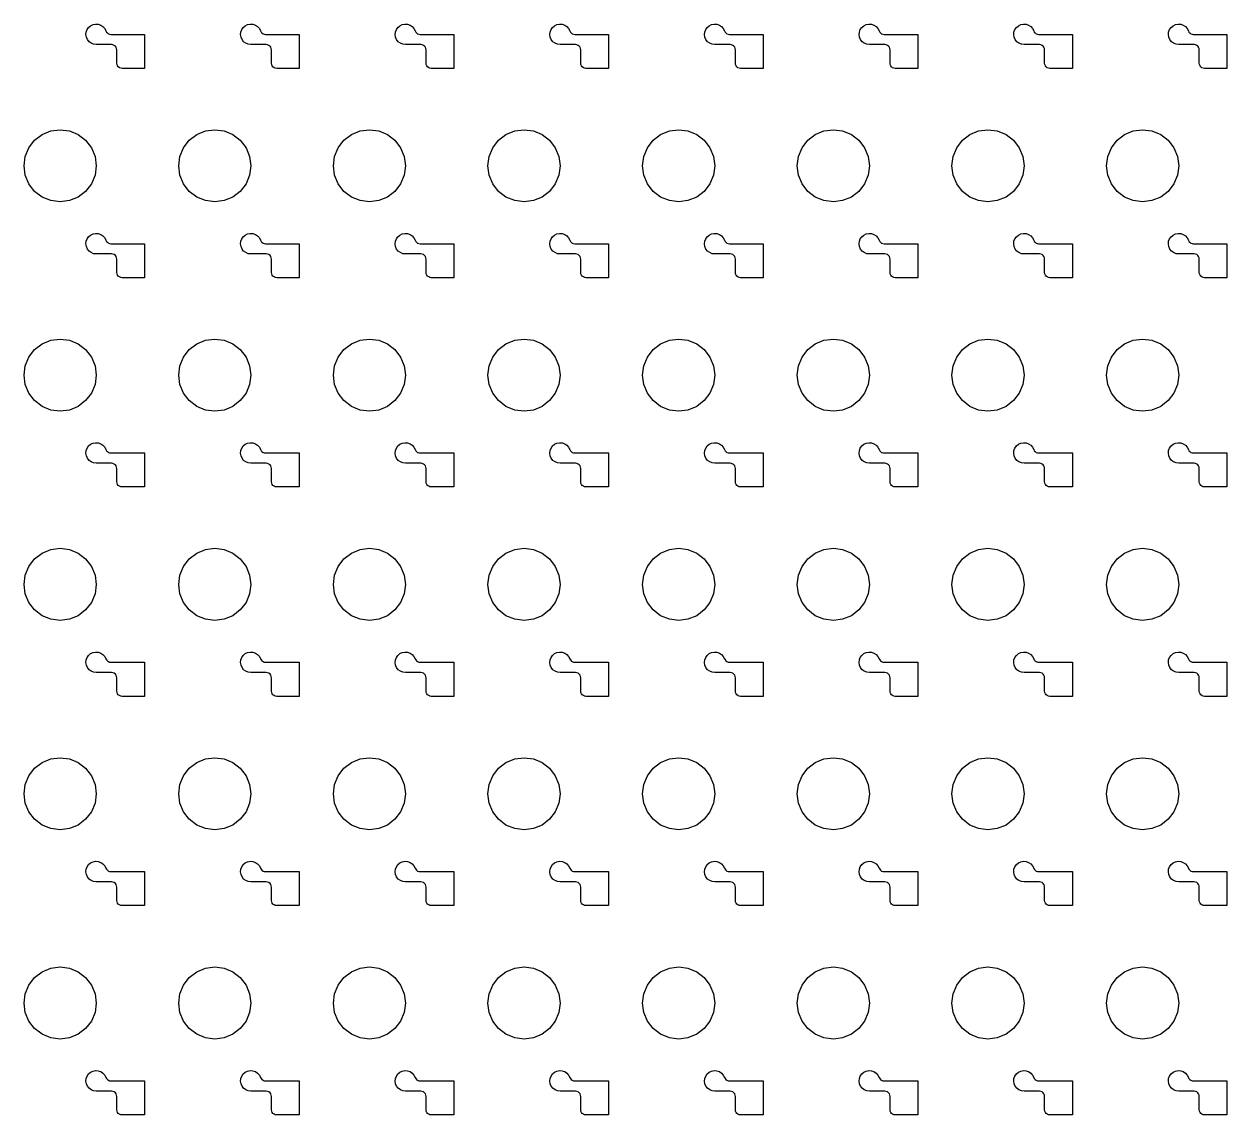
# Model space of a CAD drawing. Extents: x 11 to 212, y 11 to 212.
# Drawn here: x 65.79 to 79.52, y 61.2 to 73.65 of the extents above; entities that cross this region are included whole.
import ezdxf

# ---------------------------------------------------------------- set-up
doc = ezdxf.new("R2010")
doc.units = 0
doc.layers.add('C3', color=7, linetype='continuous')

msp = doc.modelspace()

# ---------------------------------------------------------------- linework, layer by layer
at = {"layer": 'C3'}
for points in [[(66.906, 73.141), (66.891, 73.143), (66.876, 73.149), (66.864, 73.158), (66.855, 73.171), (66.849, 73.185), (66.847, 73.2), (66.847, 73.353), (66.845, 73.368), (66.839, 73.382), (66.83, 73.395), (66.818, 73.404), (66.803, 73.41), (66.788, 73.412), (66.612, 73.412), (66.582, 73.416), (66.554, 73.427), (66.53, 73.445), (66.511, 73.469), (66.499, 73.496), (66.494, 73.526), (66.497, 73.556), (66.508, 73.584), (66.525, 73.609), (66.548, 73.628), (66.576, 73.641), (66.605, 73.647), (66.635, 73.645), (66.664, 73.635), (66.689, 73.618), (66.709, 73.596), (66.723, 73.569), (66.729, 73.556), (66.739, 73.545), (66.75, 73.536), (66.764, 73.531), (66.778, 73.529), (67.162, 73.529), (67.162, 73.141)], [(68.671, 73.141), (68.655, 73.143), (68.641, 73.149), (68.629, 73.158), (68.62, 73.171), (68.614, 73.185), (68.612, 73.2), (68.612, 73.353), (68.61, 73.368), (68.604, 73.382), (68.595, 73.395), (68.582, 73.404), (68.568, 73.41), (68.553, 73.412), (68.376, 73.412), (68.347, 73.416), (68.319, 73.427), (68.294, 73.445), (68.276, 73.469), (68.264, 73.496), (68.259, 73.526), (68.262, 73.556), (68.272, 73.584), (68.29, 73.609), (68.313, 73.628), (68.34, 73.641), (68.37, 73.647), (68.4, 73.645), (68.429, 73.635), (68.454, 73.618), (68.474, 73.596), (68.487, 73.569), (68.494, 73.556), (68.503, 73.545), (68.515, 73.536), (68.529, 73.531), (68.543, 73.529), (68.927, 73.529), (68.927, 73.141)], [(70.435, 73.141), (70.42, 73.143), (70.406, 73.149), (70.394, 73.158), (70.384, 73.171), (70.378, 73.185), (70.376, 73.2), (70.376, 73.353), (70.374, 73.368), (70.369, 73.382), (70.359, 73.395), (70.347, 73.404), (70.333, 73.41), (70.318, 73.412), (70.141, 73.412), (70.111, 73.416), (70.083, 73.427), (70.059, 73.445), (70.04, 73.469), (70.028, 73.496), (70.024, 73.526), (70.027, 73.556), (70.037, 73.584), (70.055, 73.609), (70.078, 73.628), (70.105, 73.641), (70.135, 73.647), (70.165, 73.645), (70.193, 73.635), (70.218, 73.618), (70.238, 73.596), (70.252, 73.569), (70.259, 73.556), (70.268, 73.545), (70.28, 73.536), (70.293, 73.531), (70.308, 73.529), (70.692, 73.529), (70.692, 73.141)], [(72.2, 73.141), (72.185, 73.143), (72.171, 73.149), (72.158, 73.158), (72.149, 73.171), (72.143, 73.185), (72.141, 73.2), (72.141, 73.353), (72.139, 73.368), (72.133, 73.382), (72.124, 73.395), (72.112, 73.404), (72.098, 73.41), (72.082, 73.412), (71.906, 73.412), (71.876, 73.416), (71.848, 73.427), (71.824, 73.445), (71.805, 73.469), (71.793, 73.496), (71.788, 73.526), (71.791, 73.556), (71.802, 73.584), (71.819, 73.609), (71.842, 73.628), (71.87, 73.641), (71.899, 73.647), (71.93, 73.645), (71.958, 73.635), (71.983, 73.618), (72.003, 73.596), (72.017, 73.569), (72.023, 73.556), (72.033, 73.545), (72.044, 73.536), (72.058, 73.531), (72.072, 73.529), (72.456, 73.529), (72.456, 73.141)], [(73.965, 73.141), (73.949, 73.143), (73.935, 73.149), (73.923, 73.158), (73.914, 73.171), (73.908, 73.185), (73.906, 73.2), (73.906, 73.353), (73.904, 73.368), (73.898, 73.382), (73.889, 73.395), (73.876, 73.404), (73.862, 73.41), (73.847, 73.412), (73.671, 73.412), (73.641, 73.416), (73.613, 73.427), (73.589, 73.445), (73.57, 73.469), (73.558, 73.496), (73.553, 73.526), (73.556, 73.556), (73.567, 73.584), (73.584, 73.609), (73.607, 73.628), (73.634, 73.641), (73.664, 73.647), (73.694, 73.645), (73.723, 73.635), (73.748, 73.618), (73.768, 73.596), (73.782, 73.569), (73.788, 73.556), (73.797, 73.545), (73.809, 73.536), (73.823, 73.531), (73.837, 73.529), (74.221, 73.529), (74.221, 73.141)], [(75.729, 73.141), (75.714, 73.143), (75.7, 73.149), (75.688, 73.158), (75.678, 73.171), (75.673, 73.185), (75.671, 73.2), (75.671, 73.353), (75.669, 73.368), (75.663, 73.382), (75.653, 73.395), (75.641, 73.404), (75.627, 73.41), (75.612, 73.412), (75.435, 73.412), (75.405, 73.416), (75.377, 73.427), (75.353, 73.445), (75.335, 73.469), (75.322, 73.496), (75.318, 73.526), (75.321, 73.556), (75.331, 73.584), (75.349, 73.609), (75.372, 73.628), (75.399, 73.641), (75.429, 73.647), (75.459, 73.645), (75.487, 73.635), (75.513, 73.618), (75.533, 73.596), (75.546, 73.569), (75.553, 73.556), (75.562, 73.545), (75.574, 73.536), (75.587, 73.531), (75.602, 73.529), (75.986, 73.529), (75.986, 73.141)], [(77.494, 73.141), (77.479, 73.143), (77.465, 73.149), (77.453, 73.158), (77.443, 73.171), (77.437, 73.185), (77.435, 73.2), (77.435, 73.353), (77.433, 73.368), (77.427, 73.382), (77.418, 73.395), (77.406, 73.404), (77.392, 73.41), (77.376, 73.412), (77.2, 73.412), (77.17, 73.416), (77.142, 73.427), (77.118, 73.445), (77.099, 73.469), (77.087, 73.496), (77.082, 73.526), (77.085, 73.556), (77.096, 73.584), (77.113, 73.609), (77.137, 73.628), (77.164, 73.641), (77.194, 73.647), (77.224, 73.645), (77.252, 73.635), (77.277, 73.618), (77.297, 73.596), (77.311, 73.569), (77.317, 73.556), (77.327, 73.545), (77.339, 73.536), (77.352, 73.531), (77.366, 73.529), (77.751, 73.529), (77.751, 73.141)], [(79.259, 73.141), (79.244, 73.143), (79.229, 73.149), (79.217, 73.158), (79.208, 73.171), (79.202, 73.185), (79.2, 73.2), (79.2, 73.353), (79.198, 73.368), (79.192, 73.382), (79.183, 73.395), (79.171, 73.404), (79.156, 73.41), (79.141, 73.412), (78.965, 73.412), (78.935, 73.416), (78.907, 73.427), (78.883, 73.445), (78.864, 73.469), (78.852, 73.496), (78.847, 73.526), (78.85, 73.556), (78.861, 73.584), (78.878, 73.609), (78.901, 73.628), (78.929, 73.641), (78.958, 73.647), (78.988, 73.645), (79.017, 73.635), (79.042, 73.618), (79.062, 73.596), (79.076, 73.569), (79.082, 73.556), (79.091, 73.545), (79.103, 73.536), (79.117, 73.531), (79.131, 73.529), (79.515, 73.529), (79.515, 73.141)], [(66.612, 72.029), (66.598, 71.923), (66.557, 71.824), (66.491, 71.738), (66.406, 71.673), (66.307, 71.632), (66.2, 71.618), (66.093, 71.632), (65.994, 71.673), (65.909, 71.738), (65.843, 71.824), (65.802, 71.923), (65.788, 72.029), (65.802, 72.136), (65.843, 72.235), (65.909, 72.321), (65.994, 72.386), (66.093, 72.427), (66.2, 72.441), (66.307, 72.427), (66.406, 72.386), (66.491, 72.321), (66.557, 72.235), (66.598, 72.136)], [(68.376, 72.029), (68.362, 71.923), (68.321, 71.824), (68.256, 71.738), (68.171, 71.673), (68.071, 71.632), (67.965, 71.618), (67.858, 71.632), (67.759, 71.673), (67.674, 71.738), (67.608, 71.824), (67.567, 71.923), (67.553, 72.029), (67.567, 72.136), (67.608, 72.235), (67.674, 72.321), (67.759, 72.386), (67.858, 72.427), (67.965, 72.441), (68.071, 72.427), (68.171, 72.386), (68.256, 72.321), (68.321, 72.235), (68.362, 72.136)], [(70.141, 72.029), (70.127, 71.923), (70.086, 71.824), (70.021, 71.738), (69.935, 71.673), (69.836, 71.632), (69.729, 71.618), (69.623, 71.632), (69.524, 71.673), (69.438, 71.738), (69.373, 71.824), (69.332, 71.923), (69.318, 72.029), (69.332, 72.136), (69.373, 72.235), (69.438, 72.321), (69.524, 72.386), (69.623, 72.427), (69.729, 72.441), (69.836, 72.427), (69.935, 72.386), (70.021, 72.321), (70.086, 72.235), (70.127, 72.136)], [(71.906, 72.029), (71.892, 71.923), (71.851, 71.824), (71.785, 71.738), (71.7, 71.673), (71.601, 71.632), (71.494, 71.618), (71.388, 71.632), (71.288, 71.673), (71.203, 71.738), (71.138, 71.824), (71.096, 71.923), (71.082, 72.029), (71.096, 72.136), (71.138, 72.235), (71.203, 72.321), (71.288, 72.386), (71.388, 72.427), (71.494, 72.441), (71.601, 72.427), (71.7, 72.386), (71.785, 72.321), (71.851, 72.235), (71.892, 72.136)], [(73.671, 72.029), (73.657, 71.923), (73.615, 71.824), (73.55, 71.738), (73.465, 71.673), (73.365, 71.632), (73.259, 71.618), (73.152, 71.632), (73.053, 71.673), (72.968, 71.738), (72.902, 71.824), (72.861, 71.923), (72.847, 72.029), (72.861, 72.136), (72.902, 72.235), (72.968, 72.321), (73.053, 72.386), (73.152, 72.427), (73.259, 72.441), (73.365, 72.427), (73.465, 72.386), (73.55, 72.321), (73.615, 72.235), (73.657, 72.136)], [(75.435, 72.029), (75.421, 71.923), (75.38, 71.824), (75.315, 71.738), (75.229, 71.673), (75.13, 71.632), (75.024, 71.618), (74.917, 71.632), (74.818, 71.673), (74.732, 71.738), (74.667, 71.824), (74.626, 71.923), (74.612, 72.029), (74.626, 72.136), (74.667, 72.235), (74.732, 72.321), (74.818, 72.386), (74.917, 72.427), (75.024, 72.441), (75.13, 72.427), (75.229, 72.386), (75.315, 72.321), (75.38, 72.235), (75.421, 72.136)], [(77.2, 72.029), (77.186, 71.923), (77.145, 71.824), (77.079, 71.738), (76.994, 71.673), (76.895, 71.632), (76.788, 71.618), (76.682, 71.632), (76.582, 71.673), (76.497, 71.738), (76.432, 71.824), (76.391, 71.923), (76.376, 72.029), (76.391, 72.136), (76.432, 72.235), (76.497, 72.321), (76.582, 72.386), (76.682, 72.427), (76.788, 72.441), (76.895, 72.427), (76.994, 72.386), (77.079, 72.321), (77.145, 72.235), (77.186, 72.136)], [(78.965, 72.029), (78.951, 71.923), (78.91, 71.824), (78.844, 71.738), (78.759, 71.673), (78.66, 71.632), (78.553, 71.618), (78.446, 71.632), (78.347, 71.673), (78.262, 71.738), (78.196, 71.824), (78.155, 71.923), (78.141, 72.029), (78.155, 72.136), (78.196, 72.235), (78.262, 72.321), (78.347, 72.386), (78.446, 72.427), (78.553, 72.441), (78.66, 72.427), (78.759, 72.386), (78.844, 72.321), (78.91, 72.235), (78.951, 72.136)], [(66.906, 70.753), (66.891, 70.755), (66.876, 70.761), (66.864, 70.77), (66.855, 70.782), (66.849, 70.797), (66.847, 70.812), (66.847, 70.965), (66.845, 70.98), (66.839, 70.994), (66.83, 71.006), (66.818, 71.016), (66.803, 71.022), (66.788, 71.024), (66.612, 71.024), (66.582, 71.027), (66.554, 71.039), (66.53, 71.057), (66.511, 71.08), (66.499, 71.108), (66.494, 71.138), (66.497, 71.168), (66.508, 71.196), (66.525, 71.221), (66.548, 71.24), (66.576, 71.253), (66.605, 71.259), (66.635, 71.256), (66.664, 71.247), (66.689, 71.23), (66.709, 71.207), (66.723, 71.18), (66.729, 71.167), (66.739, 71.157), (66.75, 71.148), (66.764, 71.143), (66.778, 71.141), (67.162, 71.141), (67.162, 70.753)], [(68.671, 70.753), (68.655, 70.755), (68.641, 70.761), (68.629, 70.77), (68.62, 70.782), (68.614, 70.797), (68.612, 70.812), (68.612, 70.965), (68.61, 70.98), (68.604, 70.994), (68.595, 71.006), (68.582, 71.016), (68.568, 71.022), (68.553, 71.024), (68.376, 71.024), (68.347, 71.027), (68.319, 71.039), (68.294, 71.057), (68.276, 71.08), (68.264, 71.108), (68.259, 71.138), (68.262, 71.168), (68.272, 71.196), (68.29, 71.221), (68.313, 71.24), (68.34, 71.253), (68.37, 71.259), (68.4, 71.256), (68.429, 71.247), (68.454, 71.23), (68.474, 71.207), (68.487, 71.18), (68.494, 71.167), (68.503, 71.157), (68.515, 71.148), (68.529, 71.143), (68.543, 71.141), (68.927, 71.141), (68.927, 70.753)], [(70.435, 70.753), (70.42, 70.755), (70.406, 70.761), (70.394, 70.77), (70.384, 70.782), (70.378, 70.797), (70.376, 70.812), (70.376, 70.965), (70.374, 70.98), (70.369, 70.994), (70.359, 71.006), (70.347, 71.016), (70.333, 71.022), (70.318, 71.024), (70.141, 71.024), (70.111, 71.027), (70.083, 71.039), (70.059, 71.057), (70.04, 71.08), (70.028, 71.108), (70.024, 71.138), (70.027, 71.168), (70.037, 71.196), (70.055, 71.221), (70.078, 71.24), (70.105, 71.253), (70.135, 71.259), (70.165, 71.256), (70.193, 71.247), (70.218, 71.23), (70.238, 71.207), (70.252, 71.18), (70.259, 71.167), (70.268, 71.157), (70.28, 71.148), (70.293, 71.143), (70.308, 71.141), (70.692, 71.141), (70.692, 70.753)], [(72.2, 70.753), (72.185, 70.755), (72.171, 70.761), (72.158, 70.77), (72.149, 70.782), (72.143, 70.797), (72.141, 70.812), (72.141, 70.965), (72.139, 70.98), (72.133, 70.994), (72.124, 71.006), (72.112, 71.016), (72.098, 71.022), (72.082, 71.024), (71.906, 71.024), (71.876, 71.027), (71.848, 71.039), (71.824, 71.057), (71.805, 71.08), (71.793, 71.108), (71.788, 71.138), (71.791, 71.168), (71.802, 71.196), (71.819, 71.221), (71.842, 71.24), (71.87, 71.253), (71.899, 71.259), (71.93, 71.256), (71.958, 71.247), (71.983, 71.23), (72.003, 71.207), (72.017, 71.18), (72.023, 71.167), (72.033, 71.157), (72.044, 71.148), (72.058, 71.143), (72.072, 71.141), (72.456, 71.141), (72.456, 70.753)], [(73.965, 70.753), (73.949, 70.755), (73.935, 70.761), (73.923, 70.77), (73.914, 70.782), (73.908, 70.797), (73.906, 70.812), (73.906, 70.965), (73.904, 70.98), (73.898, 70.994), (73.889, 71.006), (73.876, 71.016), (73.862, 71.022), (73.847, 71.024), (73.671, 71.024), (73.641, 71.027), (73.613, 71.039), (73.589, 71.057), (73.57, 71.08), (73.558, 71.108), (73.553, 71.138), (73.556, 71.168), (73.567, 71.196), (73.584, 71.221), (73.607, 71.24), (73.634, 71.253), (73.664, 71.259), (73.694, 71.256), (73.723, 71.247), (73.748, 71.23), (73.768, 71.207), (73.782, 71.18), (73.788, 71.167), (73.797, 71.157), (73.809, 71.148), (73.823, 71.143), (73.837, 71.141), (74.221, 71.141), (74.221, 70.753)], [(75.729, 70.753), (75.714, 70.755), (75.7, 70.761), (75.688, 70.77), (75.678, 70.782), (75.673, 70.797), (75.671, 70.812), (75.671, 70.965), (75.669, 70.98), (75.663, 70.994), (75.653, 71.006), (75.641, 71.016), (75.627, 71.022), (75.612, 71.024), (75.435, 71.024), (75.405, 71.027), (75.377, 71.039), (75.353, 71.057), (75.335, 71.08), (75.322, 71.108), (75.318, 71.138), (75.321, 71.168), (75.331, 71.196), (75.349, 71.221), (75.372, 71.24), (75.399, 71.253), (75.429, 71.259), (75.459, 71.256), (75.487, 71.247), (75.513, 71.23), (75.533, 71.207), (75.546, 71.18), (75.553, 71.167), (75.562, 71.157), (75.574, 71.148), (75.587, 71.143), (75.602, 71.141), (75.986, 71.141), (75.986, 70.753)], [(77.494, 70.753), (77.479, 70.755), (77.465, 70.761), (77.453, 70.77), (77.443, 70.782), (77.437, 70.797), (77.435, 70.812), (77.435, 70.965), (77.433, 70.98), (77.427, 70.994), (77.418, 71.006), (77.406, 71.016), (77.392, 71.022), (77.376, 71.024), (77.2, 71.024), (77.17, 71.027), (77.142, 71.039), (77.118, 71.057), (77.099, 71.08), (77.087, 71.108), (77.082, 71.138), (77.085, 71.168), (77.096, 71.196), (77.113, 71.221), (77.137, 71.24), (77.164, 71.253), (77.194, 71.259), (77.224, 71.256), (77.252, 71.247), (77.277, 71.23), (77.297, 71.207), (77.311, 71.18), (77.317, 71.167), (77.327, 71.157), (77.339, 71.148), (77.352, 71.143), (77.366, 71.141), (77.751, 71.141), (77.751, 70.753)], [(79.259, 70.753), (79.244, 70.755), (79.229, 70.761), (79.217, 70.77), (79.208, 70.782), (79.202, 70.797), (79.2, 70.812), (79.2, 70.965), (79.198, 70.98), (79.192, 70.994), (79.183, 71.006), (79.171, 71.016), (79.156, 71.022), (79.141, 71.024), (78.965, 71.024), (78.935, 71.027), (78.907, 71.039), (78.883, 71.057), (78.864, 71.08), (78.852, 71.108), (78.847, 71.138), (78.85, 71.168), (78.861, 71.196), (78.878, 71.221), (78.901, 71.24), (78.929, 71.253), (78.958, 71.259), (78.988, 71.256), (79.017, 71.247), (79.042, 71.23), (79.062, 71.207), (79.076, 71.18), (79.082, 71.167), (79.091, 71.157), (79.103, 71.148), (79.117, 71.143), (79.131, 71.141), (79.515, 71.141), (79.515, 70.753)], [(66.612, 69.641), (66.598, 69.535), (66.557, 69.435), (66.491, 69.35), (66.406, 69.285), (66.307, 69.243), (66.2, 69.229), (66.093, 69.243), (65.994, 69.285), (65.909, 69.35), (65.843, 69.435), (65.802, 69.535), (65.788, 69.641), (65.802, 69.748), (65.843, 69.847), (65.909, 69.932), (65.994, 69.998), (66.093, 70.039), (66.2, 70.053), (66.307, 70.039), (66.406, 69.998), (66.491, 69.932), (66.557, 69.847), (66.598, 69.748)], [(68.376, 69.641), (68.362, 69.535), (68.321, 69.435), (68.256, 69.35), (68.171, 69.285), (68.071, 69.243), (67.965, 69.229), (67.858, 69.243), (67.759, 69.285), (67.674, 69.35), (67.608, 69.435), (67.567, 69.535), (67.553, 69.641), (67.567, 69.748), (67.608, 69.847), (67.674, 69.932), (67.759, 69.998), (67.858, 70.039), (67.965, 70.053), (68.071, 70.039), (68.171, 69.998), (68.256, 69.932), (68.321, 69.847), (68.362, 69.748)], [(70.141, 69.641), (70.127, 69.535), (70.086, 69.435), (70.021, 69.35), (69.935, 69.285), (69.836, 69.243), (69.729, 69.229), (69.623, 69.243), (69.524, 69.285), (69.438, 69.35), (69.373, 69.435), (69.332, 69.535), (69.318, 69.641), (69.332, 69.748), (69.373, 69.847), (69.438, 69.932), (69.524, 69.998), (69.623, 70.039), (69.729, 70.053), (69.836, 70.039), (69.935, 69.998), (70.021, 69.932), (70.086, 69.847), (70.127, 69.748)], [(71.906, 69.641), (71.892, 69.535), (71.851, 69.435), (71.785, 69.35), (71.7, 69.285), (71.601, 69.243), (71.494, 69.229), (71.388, 69.243), (71.288, 69.285), (71.203, 69.35), (71.138, 69.435), (71.096, 69.535), (71.082, 69.641), (71.096, 69.748), (71.138, 69.847), (71.203, 69.932), (71.288, 69.998), (71.388, 70.039), (71.494, 70.053), (71.601, 70.039), (71.7, 69.998), (71.785, 69.932), (71.851, 69.847), (71.892, 69.748)], [(73.671, 69.641), (73.657, 69.535), (73.615, 69.435), (73.55, 69.35), (73.465, 69.285), (73.365, 69.243), (73.259, 69.229), (73.152, 69.243), (73.053, 69.285), (72.968, 69.35), (72.902, 69.435), (72.861, 69.535), (72.847, 69.641), (72.861, 69.748), (72.902, 69.847), (72.968, 69.932), (73.053, 69.998), (73.152, 70.039), (73.259, 70.053), (73.365, 70.039), (73.465, 69.998), (73.55, 69.932), (73.615, 69.847), (73.657, 69.748)], [(75.435, 69.641), (75.421, 69.535), (75.38, 69.435), (75.315, 69.35), (75.229, 69.285), (75.13, 69.243), (75.024, 69.229), (74.917, 69.243), (74.818, 69.285), (74.732, 69.35), (74.667, 69.435), (74.626, 69.535), (74.612, 69.641), (74.626, 69.748), (74.667, 69.847), (74.732, 69.932), (74.818, 69.998), (74.917, 70.039), (75.024, 70.053), (75.13, 70.039), (75.229, 69.998), (75.315, 69.932), (75.38, 69.847), (75.421, 69.748)], [(77.2, 69.641), (77.186, 69.535), (77.145, 69.435), (77.079, 69.35), (76.994, 69.285), (76.895, 69.243), (76.788, 69.229), (76.682, 69.243), (76.582, 69.285), (76.497, 69.35), (76.432, 69.435), (76.391, 69.535), (76.376, 69.641), (76.391, 69.748), (76.432, 69.847), (76.497, 69.932), (76.582, 69.998), (76.682, 70.039), (76.788, 70.053), (76.895, 70.039), (76.994, 69.998), (77.079, 69.932), (77.145, 69.847), (77.186, 69.748)], [(78.965, 69.641), (78.951, 69.535), (78.91, 69.435), (78.844, 69.35), (78.759, 69.285), (78.66, 69.243), (78.553, 69.229), (78.446, 69.243), (78.347, 69.285), (78.262, 69.35), (78.196, 69.435), (78.155, 69.535), (78.141, 69.641), (78.155, 69.748), (78.196, 69.847), (78.262, 69.932), (78.347, 69.998), (78.446, 70.039), (78.553, 70.053), (78.66, 70.039), (78.759, 69.998), (78.844, 69.932), (78.91, 69.847), (78.951, 69.748)], [(66.906, 68.365), (66.891, 68.367), (66.876, 68.373), (66.864, 68.382), (66.855, 68.394), (66.849, 68.408), (66.847, 68.424), (66.847, 68.576), (66.845, 68.592), (66.839, 68.606), (66.83, 68.618), (66.818, 68.627), (66.803, 68.633), (66.788, 68.635), (66.612, 68.635), (66.582, 68.639), (66.554, 68.651), (66.53, 68.669), (66.511, 68.692), (66.499, 68.72), (66.494, 68.75), (66.497, 68.78), (66.508, 68.808), (66.525, 68.833), (66.548, 68.852), (66.576, 68.865), (66.605, 68.87), (66.635, 68.868), (66.664, 68.858), (66.689, 68.842), (66.709, 68.819), (66.723, 68.792), (66.729, 68.779), (66.739, 68.768), (66.75, 68.76), (66.764, 68.755), (66.778, 68.753), (67.162, 68.753), (67.162, 68.365)], [(68.671, 68.365), (68.655, 68.367), (68.641, 68.373), (68.629, 68.382), (68.62, 68.394), (68.614, 68.408), (68.612, 68.424), (68.612, 68.576), (68.61, 68.592), (68.604, 68.606), (68.595, 68.618), (68.582, 68.627), (68.568, 68.633), (68.553, 68.635), (68.376, 68.635), (68.347, 68.639), (68.319, 68.651), (68.294, 68.669), (68.276, 68.692), (68.264, 68.72), (68.259, 68.75), (68.262, 68.78), (68.272, 68.808), (68.29, 68.833), (68.313, 68.852), (68.34, 68.865), (68.37, 68.87), (68.4, 68.868), (68.429, 68.858), (68.454, 68.842), (68.474, 68.819), (68.487, 68.792), (68.494, 68.779), (68.503, 68.768), (68.515, 68.76), (68.529, 68.755), (68.543, 68.753), (68.927, 68.753), (68.927, 68.365)], [(70.435, 68.365), (70.42, 68.367), (70.406, 68.373), (70.394, 68.382), (70.384, 68.394), (70.378, 68.408), (70.376, 68.424), (70.376, 68.576), (70.374, 68.592), (70.369, 68.606), (70.359, 68.618), (70.347, 68.627), (70.333, 68.633), (70.318, 68.635), (70.141, 68.635), (70.111, 68.639), (70.083, 68.651), (70.059, 68.669), (70.04, 68.692), (70.028, 68.72), (70.024, 68.75), (70.027, 68.78), (70.037, 68.808), (70.055, 68.833), (70.078, 68.852), (70.105, 68.865), (70.135, 68.87), (70.165, 68.868), (70.193, 68.858), (70.218, 68.842), (70.238, 68.819), (70.252, 68.792), (70.259, 68.779), (70.268, 68.768), (70.28, 68.76), (70.293, 68.755), (70.308, 68.753), (70.692, 68.753), (70.692, 68.365)], [(72.2, 68.365), (72.185, 68.367), (72.171, 68.373), (72.158, 68.382), (72.149, 68.394), (72.143, 68.408), (72.141, 68.424), (72.141, 68.576), (72.139, 68.592), (72.133, 68.606), (72.124, 68.618), (72.112, 68.627), (72.098, 68.633), (72.082, 68.635), (71.906, 68.635), (71.876, 68.639), (71.848, 68.651), (71.824, 68.669), (71.805, 68.692), (71.793, 68.72), (71.788, 68.75), (71.791, 68.78), (71.802, 68.808), (71.819, 68.833), (71.842, 68.852), (71.87, 68.865), (71.899, 68.87), (71.93, 68.868), (71.958, 68.858), (71.983, 68.842), (72.003, 68.819), (72.017, 68.792), (72.023, 68.779), (72.033, 68.768), (72.044, 68.76), (72.058, 68.755), (72.072, 68.753), (72.456, 68.753), (72.456, 68.365)], [(73.965, 68.365), (73.949, 68.367), (73.935, 68.373), (73.923, 68.382), (73.914, 68.394), (73.908, 68.408), (73.906, 68.424), (73.906, 68.576), (73.904, 68.592), (73.898, 68.606), (73.889, 68.618), (73.876, 68.627), (73.862, 68.633), (73.847, 68.635), (73.671, 68.635), (73.641, 68.639), (73.613, 68.651), (73.589, 68.669), (73.57, 68.692), (73.558, 68.72), (73.553, 68.75), (73.556, 68.78), (73.567, 68.808), (73.584, 68.833), (73.607, 68.852), (73.634, 68.865), (73.664, 68.87), (73.694, 68.868), (73.723, 68.858), (73.748, 68.842), (73.768, 68.819), (73.782, 68.792), (73.788, 68.779), (73.797, 68.768), (73.809, 68.76), (73.823, 68.755), (73.837, 68.753), (74.221, 68.753), (74.221, 68.365)], [(75.729, 68.365), (75.714, 68.367), (75.7, 68.373), (75.688, 68.382), (75.678, 68.394), (75.673, 68.408), (75.671, 68.424), (75.671, 68.576), (75.669, 68.592), (75.663, 68.606), (75.653, 68.618), (75.641, 68.627), (75.627, 68.633), (75.612, 68.635), (75.435, 68.635), (75.405, 68.639), (75.377, 68.651), (75.353, 68.669), (75.335, 68.692), (75.322, 68.72), (75.318, 68.75), (75.321, 68.78), (75.331, 68.808), (75.349, 68.833), (75.372, 68.852), (75.399, 68.865), (75.429, 68.87), (75.459, 68.868), (75.487, 68.858), (75.513, 68.842), (75.533, 68.819), (75.546, 68.792), (75.553, 68.779), (75.562, 68.768), (75.574, 68.76), (75.587, 68.755), (75.602, 68.753), (75.986, 68.753), (75.986, 68.365)], [(77.494, 68.365), (77.479, 68.367), (77.465, 68.373), (77.453, 68.382), (77.443, 68.394), (77.437, 68.408), (77.435, 68.424), (77.435, 68.576), (77.433, 68.592), (77.427, 68.606), (77.418, 68.618), (77.406, 68.627), (77.392, 68.633), (77.376, 68.635), (77.2, 68.635), (77.17, 68.639), (77.142, 68.651), (77.118, 68.669), (77.099, 68.692), (77.087, 68.72), (77.082, 68.75), (77.085, 68.78), (77.096, 68.808), (77.113, 68.833), (77.137, 68.852), (77.164, 68.865), (77.194, 68.87), (77.224, 68.868), (77.252, 68.858), (77.277, 68.842), (77.297, 68.819), (77.311, 68.792), (77.317, 68.779), (77.327, 68.768), (77.339, 68.76), (77.352, 68.755), (77.366, 68.753), (77.751, 68.753), (77.751, 68.365)], [(79.259, 68.365), (79.244, 68.367), (79.229, 68.373), (79.217, 68.382), (79.208, 68.394), (79.202, 68.408), (79.2, 68.424), (79.2, 68.576), (79.198, 68.592), (79.192, 68.606), (79.183, 68.618), (79.171, 68.627), (79.156, 68.633), (79.141, 68.635), (78.965, 68.635), (78.935, 68.639), (78.907, 68.651), (78.883, 68.669), (78.864, 68.692), (78.852, 68.72), (78.847, 68.75), (78.85, 68.78), (78.861, 68.808), (78.878, 68.833), (78.901, 68.852), (78.929, 68.865), (78.958, 68.87), (78.988, 68.868), (79.017, 68.858), (79.042, 68.842), (79.062, 68.819), (79.076, 68.792), (79.082, 68.779), (79.091, 68.768), (79.103, 68.76), (79.117, 68.755), (79.131, 68.753), (79.515, 68.753), (79.515, 68.365)], [(66.612, 67.253), (66.598, 67.146), (66.557, 67.047), (66.491, 66.962), (66.406, 66.896), (66.307, 66.855), (66.2, 66.841), (66.093, 66.855), (65.994, 66.896), (65.909, 66.962), (65.843, 67.047), (65.802, 67.146), (65.788, 67.253), (65.802, 67.36), (65.843, 67.459), (65.909, 67.544), (65.994, 67.61), (66.093, 67.651), (66.2, 67.665), (66.307, 67.651), (66.406, 67.61), (66.491, 67.544), (66.557, 67.459), (66.598, 67.36)], [(68.376, 67.253), (68.362, 67.146), (68.321, 67.047), (68.256, 66.962), (68.171, 66.896), (68.071, 66.855), (67.965, 66.841), (67.858, 66.855), (67.759, 66.896), (67.674, 66.962), (67.608, 67.047), (67.567, 67.146), (67.553, 67.253), (67.567, 67.36), (67.608, 67.459), (67.674, 67.544), (67.759, 67.61), (67.858, 67.651), (67.965, 67.665), (68.071, 67.651), (68.171, 67.61), (68.256, 67.544), (68.321, 67.459), (68.362, 67.36)], [(70.141, 67.253), (70.127, 67.146), (70.086, 67.047), (70.021, 66.962), (69.935, 66.896), (69.836, 66.855), (69.729, 66.841), (69.623, 66.855), (69.524, 66.896), (69.438, 66.962), (69.373, 67.047), (69.332, 67.146), (69.318, 67.253), (69.332, 67.36), (69.373, 67.459), (69.438, 67.544), (69.524, 67.61), (69.623, 67.651), (69.729, 67.665), (69.836, 67.651), (69.935, 67.61), (70.021, 67.544), (70.086, 67.459), (70.127, 67.36)], [(71.906, 67.253), (71.892, 67.146), (71.851, 67.047), (71.785, 66.962), (71.7, 66.896), (71.601, 66.855), (71.494, 66.841), (71.388, 66.855), (71.288, 66.896), (71.203, 66.962), (71.138, 67.047), (71.096, 67.146), (71.082, 67.253), (71.096, 67.36), (71.138, 67.459), (71.203, 67.544), (71.288, 67.61), (71.388, 67.651), (71.494, 67.665), (71.601, 67.651), (71.7, 67.61), (71.785, 67.544), (71.851, 67.459), (71.892, 67.36)], [(73.671, 67.253), (73.657, 67.146), (73.615, 67.047), (73.55, 66.962), (73.465, 66.896), (73.365, 66.855), (73.259, 66.841), (73.152, 66.855), (73.053, 66.896), (72.968, 66.962), (72.902, 67.047), (72.861, 67.146), (72.847, 67.253), (72.861, 67.36), (72.902, 67.459), (72.968, 67.544), (73.053, 67.61), (73.152, 67.651), (73.259, 67.665), (73.365, 67.651), (73.465, 67.61), (73.55, 67.544), (73.615, 67.459), (73.657, 67.36)], [(75.435, 67.253), (75.421, 67.146), (75.38, 67.047), (75.315, 66.962), (75.229, 66.896), (75.13, 66.855), (75.024, 66.841), (74.917, 66.855), (74.818, 66.896), (74.732, 66.962), (74.667, 67.047), (74.626, 67.146), (74.612, 67.253), (74.626, 67.36), (74.667, 67.459), (74.732, 67.544), (74.818, 67.61), (74.917, 67.651), (75.024, 67.665), (75.13, 67.651), (75.229, 67.61), (75.315, 67.544), (75.38, 67.459), (75.421, 67.36)], [(77.2, 67.253), (77.186, 67.146), (77.145, 67.047), (77.079, 66.962), (76.994, 66.896), (76.895, 66.855), (76.788, 66.841), (76.682, 66.855), (76.582, 66.896), (76.497, 66.962), (76.432, 67.047), (76.391, 67.146), (76.376, 67.253), (76.391, 67.36), (76.432, 67.459), (76.497, 67.544), (76.582, 67.61), (76.682, 67.651), (76.788, 67.665), (76.895, 67.651), (76.994, 67.61), (77.079, 67.544), (77.145, 67.459), (77.186, 67.36)], [(78.965, 67.253), (78.951, 67.146), (78.91, 67.047), (78.844, 66.962), (78.759, 66.896), (78.66, 66.855), (78.553, 66.841), (78.446, 66.855), (78.347, 66.896), (78.262, 66.962), (78.196, 67.047), (78.155, 67.146), (78.141, 67.253), (78.155, 67.36), (78.196, 67.459), (78.262, 67.544), (78.347, 67.61), (78.446, 67.651), (78.553, 67.665), (78.66, 67.651), (78.759, 67.61), (78.844, 67.544), (78.91, 67.459), (78.951, 67.36)], [(66.906, 65.976), (66.891, 65.978), (66.876, 65.984), (66.864, 65.994), (66.855, 66.006), (66.849, 66.02), (66.847, 66.035), (66.847, 66.188), (66.845, 66.203), (66.839, 66.218), (66.83, 66.23), (66.818, 66.239), (66.803, 66.245), (66.788, 66.247), (66.612, 66.247), (66.582, 66.251), (66.554, 66.262), (66.53, 66.28), (66.511, 66.304), (66.499, 66.332), (66.494, 66.361), (66.497, 66.391), (66.508, 66.42), (66.525, 66.444), (66.548, 66.464), (66.576, 66.477), (66.605, 66.482), (66.635, 66.48), (66.664, 66.47), (66.689, 66.453), (66.709, 66.431), (66.723, 66.404), (66.729, 66.391), (66.739, 66.38), (66.75, 66.372), (66.764, 66.366), (66.778, 66.365), (67.162, 66.365), (67.162, 65.976)], [(68.671, 65.976), (68.655, 65.978), (68.641, 65.984), (68.629, 65.994), (68.62, 66.006), (68.614, 66.02), (68.612, 66.035), (68.612, 66.188), (68.61, 66.203), (68.604, 66.218), (68.595, 66.23), (68.582, 66.239), (68.568, 66.245), (68.553, 66.247), (68.376, 66.247), (68.347, 66.251), (68.319, 66.262), (68.294, 66.28), (68.276, 66.304), (68.264, 66.332), (68.259, 66.361), (68.262, 66.391), (68.272, 66.42), (68.29, 66.444), (68.313, 66.464), (68.34, 66.477), (68.37, 66.482), (68.4, 66.48), (68.429, 66.47), (68.454, 66.453), (68.474, 66.431), (68.487, 66.404), (68.494, 66.391), (68.503, 66.38), (68.515, 66.372), (68.529, 66.366), (68.543, 66.365), (68.927, 66.365), (68.927, 65.976)], [(70.435, 65.976), (70.42, 65.978), (70.406, 65.984), (70.394, 65.994), (70.384, 66.006), (70.378, 66.02), (70.376, 66.035), (70.376, 66.188), (70.374, 66.203), (70.369, 66.218), (70.359, 66.23), (70.347, 66.239), (70.333, 66.245), (70.318, 66.247), (70.141, 66.247), (70.111, 66.251), (70.083, 66.262), (70.059, 66.28), (70.04, 66.304), (70.028, 66.332), (70.024, 66.361), (70.027, 66.391), (70.037, 66.42), (70.055, 66.444), (70.078, 66.464), (70.105, 66.477), (70.135, 66.482), (70.165, 66.48), (70.193, 66.47), (70.218, 66.453), (70.238, 66.431), (70.252, 66.404), (70.259, 66.391), (70.268, 66.38), (70.28, 66.372), (70.293, 66.366), (70.308, 66.365), (70.692, 66.365), (70.692, 65.976)], [(72.2, 65.976), (72.185, 65.978), (72.171, 65.984), (72.158, 65.994), (72.149, 66.006), (72.143, 66.02), (72.141, 66.035), (72.141, 66.188), (72.139, 66.203), (72.133, 66.218), (72.124, 66.23), (72.112, 66.239), (72.098, 66.245), (72.082, 66.247), (71.906, 66.247), (71.876, 66.251), (71.848, 66.262), (71.824, 66.28), (71.805, 66.304), (71.793, 66.332), (71.788, 66.361), (71.791, 66.391), (71.802, 66.42), (71.819, 66.444), (71.842, 66.464), (71.87, 66.477), (71.899, 66.482), (71.93, 66.48), (71.958, 66.47), (71.983, 66.453), (72.003, 66.431), (72.017, 66.404), (72.023, 66.391), (72.033, 66.38), (72.044, 66.372), (72.058, 66.366), (72.072, 66.365), (72.456, 66.365), (72.456, 65.976)], [(73.965, 65.976), (73.949, 65.978), (73.935, 65.984), (73.923, 65.994), (73.914, 66.006), (73.908, 66.02), (73.906, 66.035), (73.906, 66.188), (73.904, 66.203), (73.898, 66.218), (73.889, 66.23), (73.876, 66.239), (73.862, 66.245), (73.847, 66.247), (73.671, 66.247), (73.641, 66.251), (73.613, 66.262), (73.589, 66.28), (73.57, 66.304), (73.558, 66.332), (73.553, 66.361), (73.556, 66.391), (73.567, 66.42), (73.584, 66.444), (73.607, 66.464), (73.634, 66.477), (73.664, 66.482), (73.694, 66.48), (73.723, 66.47), (73.748, 66.453), (73.768, 66.431), (73.782, 66.404), (73.788, 66.391), (73.797, 66.38), (73.809, 66.372), (73.823, 66.366), (73.837, 66.365), (74.221, 66.365), (74.221, 65.976)], [(75.729, 65.976), (75.714, 65.978), (75.7, 65.984), (75.688, 65.994), (75.678, 66.006), (75.673, 66.02), (75.671, 66.035), (75.671, 66.188), (75.669, 66.203), (75.663, 66.218), (75.653, 66.23), (75.641, 66.239), (75.627, 66.245), (75.612, 66.247), (75.435, 66.247), (75.405, 66.251), (75.377, 66.262), (75.353, 66.28), (75.335, 66.304), (75.322, 66.332), (75.318, 66.361), (75.321, 66.391), (75.331, 66.42), (75.349, 66.444), (75.372, 66.464), (75.399, 66.477), (75.429, 66.482), (75.459, 66.48), (75.487, 66.47), (75.513, 66.453), (75.533, 66.431), (75.546, 66.404), (75.553, 66.391), (75.562, 66.38), (75.574, 66.372), (75.587, 66.366), (75.602, 66.365), (75.986, 66.365), (75.986, 65.976)], [(77.494, 65.976), (77.479, 65.978), (77.465, 65.984), (77.453, 65.994), (77.443, 66.006), (77.437, 66.02), (77.435, 66.035), (77.435, 66.188), (77.433, 66.203), (77.427, 66.218), (77.418, 66.23), (77.406, 66.239), (77.392, 66.245), (77.376, 66.247), (77.2, 66.247), (77.17, 66.251), (77.142, 66.262), (77.118, 66.28), (77.099, 66.304), (77.087, 66.332), (77.082, 66.361), (77.085, 66.391), (77.096, 66.42), (77.113, 66.444), (77.137, 66.464), (77.164, 66.477), (77.194, 66.482), (77.224, 66.48), (77.252, 66.47), (77.277, 66.453), (77.297, 66.431), (77.311, 66.404), (77.317, 66.391), (77.327, 66.38), (77.339, 66.372), (77.352, 66.366), (77.366, 66.365), (77.751, 66.365), (77.751, 65.976)], [(79.259, 65.976), (79.244, 65.978), (79.229, 65.984), (79.217, 65.994), (79.208, 66.006), (79.202, 66.02), (79.2, 66.035), (79.2, 66.188), (79.198, 66.203), (79.192, 66.218), (79.183, 66.23), (79.171, 66.239), (79.156, 66.245), (79.141, 66.247), (78.965, 66.247), (78.935, 66.251), (78.907, 66.262), (78.883, 66.28), (78.864, 66.304), (78.852, 66.332), (78.847, 66.361), (78.85, 66.391), (78.861, 66.42), (78.878, 66.444), (78.901, 66.464), (78.929, 66.477), (78.958, 66.482), (78.988, 66.48), (79.017, 66.47), (79.042, 66.453), (79.062, 66.431), (79.076, 66.404), (79.082, 66.391), (79.091, 66.38), (79.103, 66.372), (79.117, 66.366), (79.131, 66.365), (79.515, 66.365), (79.515, 65.976)], [(66.612, 64.865), (66.598, 64.758), (66.557, 64.659), (66.491, 64.574), (66.406, 64.508), (66.307, 64.467), (66.2, 64.453), (66.093, 64.467), (65.994, 64.508), (65.909, 64.574), (65.843, 64.659), (65.802, 64.758), (65.788, 64.865), (65.802, 64.971), (65.843, 65.071), (65.909, 65.156), (65.994, 65.221), (66.093, 65.262), (66.2, 65.276), (66.307, 65.262), (66.406, 65.221), (66.491, 65.156), (66.557, 65.071), (66.598, 64.971)], [(68.376, 64.865), (68.362, 64.758), (68.321, 64.659), (68.256, 64.574), (68.171, 64.508), (68.071, 64.467), (67.965, 64.453), (67.858, 64.467), (67.759, 64.508), (67.674, 64.574), (67.608, 64.659), (67.567, 64.758), (67.553, 64.865), (67.567, 64.971), (67.608, 65.071), (67.674, 65.156), (67.759, 65.221), (67.858, 65.262), (67.965, 65.276), (68.071, 65.262), (68.171, 65.221), (68.256, 65.156), (68.321, 65.071), (68.362, 64.971)], [(70.141, 64.865), (70.127, 64.758), (70.086, 64.659), (70.021, 64.574), (69.935, 64.508), (69.836, 64.467), (69.729, 64.453), (69.623, 64.467), (69.524, 64.508), (69.438, 64.574), (69.373, 64.659), (69.332, 64.758), (69.318, 64.865), (69.332, 64.971), (69.373, 65.071), (69.438, 65.156), (69.524, 65.221), (69.623, 65.262), (69.729, 65.276), (69.836, 65.262), (69.935, 65.221), (70.021, 65.156), (70.086, 65.071), (70.127, 64.971)], [(71.906, 64.865), (71.892, 64.758), (71.851, 64.659), (71.785, 64.574), (71.7, 64.508), (71.601, 64.467), (71.494, 64.453), (71.388, 64.467), (71.288, 64.508), (71.203, 64.574), (71.138, 64.659), (71.096, 64.758), (71.082, 64.865), (71.096, 64.971), (71.138, 65.071), (71.203, 65.156), (71.288, 65.221), (71.388, 65.262), (71.494, 65.276), (71.601, 65.262), (71.7, 65.221), (71.785, 65.156), (71.851, 65.071), (71.892, 64.971)], [(73.671, 64.865), (73.657, 64.758), (73.615, 64.659), (73.55, 64.574), (73.465, 64.508), (73.365, 64.467), (73.259, 64.453), (73.152, 64.467), (73.053, 64.508), (72.968, 64.574), (72.902, 64.659), (72.861, 64.758), (72.847, 64.865), (72.861, 64.971), (72.902, 65.071), (72.968, 65.156), (73.053, 65.221), (73.152, 65.262), (73.259, 65.276), (73.365, 65.262), (73.465, 65.221), (73.55, 65.156), (73.615, 65.071), (73.657, 64.971)], [(75.435, 64.865), (75.421, 64.758), (75.38, 64.659), (75.315, 64.574), (75.229, 64.508), (75.13, 64.467), (75.024, 64.453), (74.917, 64.467), (74.818, 64.508), (74.732, 64.574), (74.667, 64.659), (74.626, 64.758), (74.612, 64.865), (74.626, 64.971), (74.667, 65.071), (74.732, 65.156), (74.818, 65.221), (74.917, 65.262), (75.024, 65.276), (75.13, 65.262), (75.229, 65.221), (75.315, 65.156), (75.38, 65.071), (75.421, 64.971)], [(77.2, 64.865), (77.186, 64.758), (77.145, 64.659), (77.079, 64.574), (76.994, 64.508), (76.895, 64.467), (76.788, 64.453), (76.682, 64.467), (76.582, 64.508), (76.497, 64.574), (76.432, 64.659), (76.391, 64.758), (76.376, 64.865), (76.391, 64.971), (76.432, 65.071), (76.497, 65.156), (76.582, 65.221), (76.682, 65.262), (76.788, 65.276), (76.895, 65.262), (76.994, 65.221), (77.079, 65.156), (77.145, 65.071), (77.186, 64.971)], [(78.965, 64.865), (78.951, 64.758), (78.91, 64.659), (78.844, 64.574), (78.759, 64.508), (78.66, 64.467), (78.553, 64.453), (78.446, 64.467), (78.347, 64.508), (78.262, 64.574), (78.196, 64.659), (78.155, 64.758), (78.141, 64.865), (78.155, 64.971), (78.196, 65.071), (78.262, 65.156), (78.347, 65.221), (78.446, 65.262), (78.553, 65.276), (78.66, 65.262), (78.759, 65.221), (78.844, 65.156), (78.91, 65.071), (78.951, 64.971)], [(66.906, 63.588), (66.891, 63.59), (66.876, 63.596), (66.864, 63.605), (66.855, 63.618), (66.849, 63.632), (66.847, 63.647), (66.847, 63.8), (66.845, 63.815), (66.839, 63.829), (66.83, 63.842), (66.818, 63.851), (66.803, 63.857), (66.788, 63.859), (66.612, 63.859), (66.582, 63.863), (66.554, 63.874), (66.53, 63.892), (66.511, 63.916), (66.499, 63.943), (66.494, 63.973), (66.497, 64.003), (66.508, 64.032), (66.525, 64.056), (66.548, 64.076), (66.576, 64.088), (66.605, 64.094), (66.635, 64.092), (66.664, 64.082), (66.689, 64.065), (66.709, 64.043), (66.723, 64.016), (66.729, 64.003), (66.739, 63.992), (66.75, 63.983), (66.764, 63.978), (66.778, 63.976), (67.162, 63.976), (67.162, 63.588)], [(68.671, 63.588), (68.655, 63.59), (68.641, 63.596), (68.629, 63.605), (68.62, 63.618), (68.614, 63.632), (68.612, 63.647), (68.612, 63.8), (68.61, 63.815), (68.604, 63.829), (68.595, 63.842), (68.582, 63.851), (68.568, 63.857), (68.553, 63.859), (68.376, 63.859), (68.347, 63.863), (68.319, 63.874), (68.294, 63.892), (68.276, 63.916), (68.264, 63.943), (68.259, 63.973), (68.262, 64.003), (68.272, 64.032), (68.29, 64.056), (68.313, 64.076), (68.34, 64.088), (68.37, 64.094), (68.4, 64.092), (68.429, 64.082), (68.454, 64.065), (68.474, 64.043), (68.487, 64.016), (68.494, 64.003), (68.503, 63.992), (68.515, 63.983), (68.529, 63.978), (68.543, 63.976), (68.927, 63.976), (68.927, 63.588)], [(70.435, 63.588), (70.42, 63.59), (70.406, 63.596), (70.394, 63.605), (70.384, 63.618), (70.378, 63.632), (70.376, 63.647), (70.376, 63.8), (70.374, 63.815), (70.369, 63.829), (70.359, 63.842), (70.347, 63.851), (70.333, 63.857), (70.318, 63.859), (70.141, 63.859), (70.111, 63.863), (70.083, 63.874), (70.059, 63.892), (70.04, 63.916), (70.028, 63.943), (70.024, 63.973), (70.027, 64.003), (70.037, 64.032), (70.055, 64.056), (70.078, 64.076), (70.105, 64.088), (70.135, 64.094), (70.165, 64.092), (70.193, 64.082), (70.218, 64.065), (70.238, 64.043), (70.252, 64.016), (70.259, 64.003), (70.268, 63.992), (70.28, 63.983), (70.293, 63.978), (70.308, 63.976), (70.692, 63.976), (70.692, 63.588)], [(72.2, 63.588), (72.185, 63.59), (72.171, 63.596), (72.158, 63.605), (72.149, 63.618), (72.143, 63.632), (72.141, 63.647), (72.141, 63.8), (72.139, 63.815), (72.133, 63.829), (72.124, 63.842), (72.112, 63.851), (72.098, 63.857), (72.082, 63.859), (71.906, 63.859), (71.876, 63.863), (71.848, 63.874), (71.824, 63.892), (71.805, 63.916), (71.793, 63.943), (71.788, 63.973), (71.791, 64.003), (71.802, 64.032), (71.819, 64.056), (71.842, 64.076), (71.87, 64.088), (71.899, 64.094), (71.93, 64.092), (71.958, 64.082), (71.983, 64.065), (72.003, 64.043), (72.017, 64.016), (72.023, 64.003), (72.033, 63.992), (72.044, 63.983), (72.058, 63.978), (72.072, 63.976), (72.456, 63.976), (72.456, 63.588)], [(73.965, 63.588), (73.949, 63.59), (73.935, 63.596), (73.923, 63.605), (73.914, 63.618), (73.908, 63.632), (73.906, 63.647), (73.906, 63.8), (73.904, 63.815), (73.898, 63.829), (73.889, 63.842), (73.876, 63.851), (73.862, 63.857), (73.847, 63.859), (73.671, 63.859), (73.641, 63.863), (73.613, 63.874), (73.589, 63.892), (73.57, 63.916), (73.558, 63.943), (73.553, 63.973), (73.556, 64.003), (73.567, 64.032), (73.584, 64.056), (73.607, 64.076), (73.634, 64.088), (73.664, 64.094), (73.694, 64.092), (73.723, 64.082), (73.748, 64.065), (73.768, 64.043), (73.782, 64.016), (73.788, 64.003), (73.797, 63.992), (73.809, 63.983), (73.823, 63.978), (73.837, 63.976), (74.221, 63.976), (74.221, 63.588)], [(75.729, 63.588), (75.714, 63.59), (75.7, 63.596), (75.688, 63.605), (75.678, 63.618), (75.673, 63.632), (75.671, 63.647), (75.671, 63.8), (75.669, 63.815), (75.663, 63.829), (75.653, 63.842), (75.641, 63.851), (75.627, 63.857), (75.612, 63.859), (75.435, 63.859), (75.405, 63.863), (75.377, 63.874), (75.353, 63.892), (75.335, 63.916), (75.322, 63.943), (75.318, 63.973), (75.321, 64.003), (75.331, 64.032), (75.349, 64.056), (75.372, 64.076), (75.399, 64.088), (75.429, 64.094), (75.459, 64.092), (75.487, 64.082), (75.513, 64.065), (75.533, 64.043), (75.546, 64.016), (75.553, 64.003), (75.562, 63.992), (75.574, 63.983), (75.587, 63.978), (75.602, 63.976), (75.986, 63.976), (75.986, 63.588)], [(77.494, 63.588), (77.479, 63.59), (77.465, 63.596), (77.453, 63.605), (77.443, 63.618), (77.437, 63.632), (77.435, 63.647), (77.435, 63.8), (77.433, 63.815), (77.427, 63.829), (77.418, 63.842), (77.406, 63.851), (77.392, 63.857), (77.376, 63.859), (77.2, 63.859), (77.17, 63.863), (77.142, 63.874), (77.118, 63.892), (77.099, 63.916), (77.087, 63.943), (77.082, 63.973), (77.085, 64.003), (77.096, 64.032), (77.113, 64.056), (77.137, 64.076), (77.164, 64.088), (77.194, 64.094), (77.224, 64.092), (77.252, 64.082), (77.277, 64.065), (77.297, 64.043), (77.311, 64.016), (77.317, 64.003), (77.327, 63.992), (77.339, 63.983), (77.352, 63.978), (77.366, 63.976), (77.751, 63.976), (77.751, 63.588)], [(79.259, 63.588), (79.244, 63.59), (79.229, 63.596), (79.217, 63.605), (79.208, 63.618), (79.202, 63.632), (79.2, 63.647), (79.2, 63.8), (79.198, 63.815), (79.192, 63.829), (79.183, 63.842), (79.171, 63.851), (79.156, 63.857), (79.141, 63.859), (78.965, 63.859), (78.935, 63.863), (78.907, 63.874), (78.883, 63.892), (78.864, 63.916), (78.852, 63.943), (78.847, 63.973), (78.85, 64.003), (78.861, 64.032), (78.878, 64.056), (78.901, 64.076), (78.929, 64.088), (78.958, 64.094), (78.988, 64.092), (79.017, 64.082), (79.042, 64.065), (79.062, 64.043), (79.076, 64.016), (79.082, 64.003), (79.091, 63.992), (79.103, 63.983), (79.117, 63.978), (79.131, 63.976), (79.515, 63.976), (79.515, 63.588)], [(66.612, 62.476), (66.598, 62.37), (66.557, 62.271), (66.491, 62.185), (66.406, 62.12), (66.307, 62.079), (66.2, 62.065), (66.093, 62.079), (65.994, 62.12), (65.909, 62.185), (65.843, 62.271), (65.802, 62.37), (65.788, 62.476), (65.802, 62.583), (65.843, 62.682), (65.909, 62.768), (65.994, 62.833), (66.093, 62.874), (66.2, 62.888), (66.307, 62.874), (66.406, 62.833), (66.491, 62.768), (66.557, 62.682), (66.598, 62.583)], [(68.376, 62.476), (68.362, 62.37), (68.321, 62.271), (68.256, 62.185), (68.171, 62.12), (68.071, 62.079), (67.965, 62.065), (67.858, 62.079), (67.759, 62.12), (67.674, 62.185), (67.608, 62.271), (67.567, 62.37), (67.553, 62.476), (67.567, 62.583), (67.608, 62.682), (67.674, 62.768), (67.759, 62.833), (67.858, 62.874), (67.965, 62.888), (68.071, 62.874), (68.171, 62.833), (68.256, 62.768), (68.321, 62.682), (68.362, 62.583)], [(70.141, 62.476), (70.127, 62.37), (70.086, 62.271), (70.021, 62.185), (69.935, 62.12), (69.836, 62.079), (69.729, 62.065), (69.623, 62.079), (69.524, 62.12), (69.438, 62.185), (69.373, 62.271), (69.332, 62.37), (69.318, 62.476), (69.332, 62.583), (69.373, 62.682), (69.438, 62.768), (69.524, 62.833), (69.623, 62.874), (69.729, 62.888), (69.836, 62.874), (69.935, 62.833), (70.021, 62.768), (70.086, 62.682), (70.127, 62.583)], [(71.906, 62.476), (71.892, 62.37), (71.851, 62.271), (71.785, 62.185), (71.7, 62.12), (71.601, 62.079), (71.494, 62.065), (71.388, 62.079), (71.288, 62.12), (71.203, 62.185), (71.138, 62.271), (71.096, 62.37), (71.082, 62.476), (71.096, 62.583), (71.138, 62.682), (71.203, 62.768), (71.288, 62.833), (71.388, 62.874), (71.494, 62.888), (71.601, 62.874), (71.7, 62.833), (71.785, 62.768), (71.851, 62.682), (71.892, 62.583)], [(73.671, 62.476), (73.657, 62.37), (73.615, 62.271), (73.55, 62.185), (73.465, 62.12), (73.365, 62.079), (73.259, 62.065), (73.152, 62.079), (73.053, 62.12), (72.968, 62.185), (72.902, 62.271), (72.861, 62.37), (72.847, 62.476), (72.861, 62.583), (72.902, 62.682), (72.968, 62.768), (73.053, 62.833), (73.152, 62.874), (73.259, 62.888), (73.365, 62.874), (73.465, 62.833), (73.55, 62.768), (73.615, 62.682), (73.657, 62.583)], [(75.435, 62.476), (75.421, 62.37), (75.38, 62.271), (75.315, 62.185), (75.229, 62.12), (75.13, 62.079), (75.024, 62.065), (74.917, 62.079), (74.818, 62.12), (74.732, 62.185), (74.667, 62.271), (74.626, 62.37), (74.612, 62.476), (74.626, 62.583), (74.667, 62.682), (74.732, 62.768), (74.818, 62.833), (74.917, 62.874), (75.024, 62.888), (75.13, 62.874), (75.229, 62.833), (75.315, 62.768), (75.38, 62.682), (75.421, 62.583)], [(77.2, 62.476), (77.186, 62.37), (77.145, 62.271), (77.079, 62.185), (76.994, 62.12), (76.895, 62.079), (76.788, 62.065), (76.682, 62.079), (76.582, 62.12), (76.497, 62.185), (76.432, 62.271), (76.391, 62.37), (76.376, 62.476), (76.391, 62.583), (76.432, 62.682), (76.497, 62.768), (76.582, 62.833), (76.682, 62.874), (76.788, 62.888), (76.895, 62.874), (76.994, 62.833), (77.079, 62.768), (77.145, 62.682), (77.186, 62.583)], [(78.965, 62.476), (78.951, 62.37), (78.91, 62.271), (78.844, 62.185), (78.759, 62.12), (78.66, 62.079), (78.553, 62.065), (78.446, 62.079), (78.347, 62.12), (78.262, 62.185), (78.196, 62.271), (78.155, 62.37), (78.141, 62.476), (78.155, 62.583), (78.196, 62.682), (78.262, 62.768), (78.347, 62.833), (78.446, 62.874), (78.553, 62.888), (78.66, 62.874), (78.759, 62.833), (78.844, 62.768), (78.91, 62.682), (78.951, 62.583)], [(66.906, 61.2), (66.891, 61.202), (66.876, 61.208), (66.864, 61.217), (66.855, 61.229), (66.849, 61.244), (66.847, 61.259), (66.847, 61.412), (66.845, 61.427), (66.839, 61.441), (66.83, 61.453), (66.818, 61.463), (66.803, 61.469), (66.788, 61.471), (66.612, 61.471), (66.582, 61.474), (66.554, 61.486), (66.53, 61.504), (66.511, 61.528), (66.499, 61.555), (66.494, 61.585), (66.497, 61.615), (66.508, 61.643), (66.525, 61.668), (66.548, 61.687), (66.576, 61.7), (66.605, 61.706), (66.635, 61.703), (66.664, 61.694), (66.689, 61.677), (66.709, 61.654), (66.723, 61.627), (66.729, 61.615), (66.739, 61.604), (66.75, 61.595), (66.764, 61.59), (66.778, 61.588), (67.162, 61.588), (67.162, 61.2)], [(68.671, 61.2), (68.655, 61.202), (68.641, 61.208), (68.629, 61.217), (68.62, 61.229), (68.614, 61.244), (68.612, 61.259), (68.612, 61.412), (68.61, 61.427), (68.604, 61.441), (68.595, 61.453), (68.582, 61.463), (68.568, 61.469), (68.553, 61.471), (68.376, 61.471), (68.347, 61.474), (68.319, 61.486), (68.294, 61.504), (68.276, 61.528), (68.264, 61.555), (68.259, 61.585), (68.262, 61.615), (68.272, 61.643), (68.29, 61.668), (68.313, 61.687), (68.34, 61.7), (68.37, 61.706), (68.4, 61.703), (68.429, 61.694), (68.454, 61.677), (68.474, 61.654), (68.487, 61.627), (68.494, 61.615), (68.503, 61.604), (68.515, 61.595), (68.529, 61.59), (68.543, 61.588), (68.927, 61.588), (68.927, 61.2)], [(70.435, 61.2), (70.42, 61.202), (70.406, 61.208), (70.394, 61.217), (70.384, 61.229), (70.378, 61.244), (70.376, 61.259), (70.376, 61.412), (70.374, 61.427), (70.369, 61.441), (70.359, 61.453), (70.347, 61.463), (70.333, 61.469), (70.318, 61.471), (70.141, 61.471), (70.111, 61.474), (70.083, 61.486), (70.059, 61.504), (70.04, 61.528), (70.028, 61.555), (70.024, 61.585), (70.027, 61.615), (70.037, 61.643), (70.055, 61.668), (70.078, 61.687), (70.105, 61.7), (70.135, 61.706), (70.165, 61.703), (70.193, 61.694), (70.218, 61.677), (70.238, 61.654), (70.252, 61.627), (70.259, 61.615), (70.268, 61.604), (70.28, 61.595), (70.293, 61.59), (70.308, 61.588), (70.692, 61.588), (70.692, 61.2)], [(72.2, 61.2), (72.185, 61.202), (72.171, 61.208), (72.158, 61.217), (72.149, 61.229), (72.143, 61.244), (72.141, 61.259), (72.141, 61.412), (72.139, 61.427), (72.133, 61.441), (72.124, 61.453), (72.112, 61.463), (72.098, 61.469), (72.082, 61.471), (71.906, 61.471), (71.876, 61.474), (71.848, 61.486), (71.824, 61.504), (71.805, 61.528), (71.793, 61.555), (71.788, 61.585), (71.791, 61.615), (71.802, 61.643), (71.819, 61.668), (71.842, 61.687), (71.87, 61.7), (71.899, 61.706), (71.93, 61.703), (71.958, 61.694), (71.983, 61.677), (72.003, 61.654), (72.017, 61.627), (72.023, 61.615), (72.033, 61.604), (72.044, 61.595), (72.058, 61.59), (72.072, 61.588), (72.456, 61.588), (72.456, 61.2)], [(73.965, 61.2), (73.949, 61.202), (73.935, 61.208), (73.923, 61.217), (73.914, 61.229), (73.908, 61.244), (73.906, 61.259), (73.906, 61.412), (73.904, 61.427), (73.898, 61.441), (73.889, 61.453), (73.876, 61.463), (73.862, 61.469), (73.847, 61.471), (73.671, 61.471), (73.641, 61.474), (73.613, 61.486), (73.589, 61.504), (73.57, 61.528), (73.558, 61.555), (73.553, 61.585), (73.556, 61.615), (73.567, 61.643), (73.584, 61.668), (73.607, 61.687), (73.634, 61.7), (73.664, 61.706), (73.694, 61.703), (73.723, 61.694), (73.748, 61.677), (73.768, 61.654), (73.782, 61.627), (73.788, 61.615), (73.797, 61.604), (73.809, 61.595), (73.823, 61.59), (73.837, 61.588), (74.221, 61.588), (74.221, 61.2)], [(75.729, 61.2), (75.714, 61.202), (75.7, 61.208), (75.688, 61.217), (75.678, 61.229), (75.673, 61.244), (75.671, 61.259), (75.671, 61.412), (75.669, 61.427), (75.663, 61.441), (75.653, 61.453), (75.641, 61.463), (75.627, 61.469), (75.612, 61.471), (75.435, 61.471), (75.405, 61.474), (75.377, 61.486), (75.353, 61.504), (75.335, 61.528), (75.322, 61.555), (75.318, 61.585), (75.321, 61.615), (75.331, 61.643), (75.349, 61.668), (75.372, 61.687), (75.399, 61.7), (75.429, 61.706), (75.459, 61.703), (75.487, 61.694), (75.513, 61.677), (75.533, 61.654), (75.546, 61.627), (75.553, 61.615), (75.562, 61.604), (75.574, 61.595), (75.587, 61.59), (75.602, 61.588), (75.986, 61.588), (75.986, 61.2)], [(77.494, 61.2), (77.479, 61.202), (77.465, 61.208), (77.453, 61.217), (77.443, 61.229), (77.437, 61.244), (77.435, 61.259), (77.435, 61.412), (77.433, 61.427), (77.427, 61.441), (77.418, 61.453), (77.406, 61.463), (77.392, 61.469), (77.376, 61.471), (77.2, 61.471), (77.17, 61.474), (77.142, 61.486), (77.118, 61.504), (77.099, 61.528), (77.087, 61.555), (77.082, 61.585), (77.085, 61.615), (77.096, 61.643), (77.113, 61.668), (77.137, 61.687), (77.164, 61.7), (77.194, 61.706), (77.224, 61.703), (77.252, 61.694), (77.277, 61.677), (77.297, 61.654), (77.311, 61.627), (77.317, 61.615), (77.327, 61.604), (77.339, 61.595), (77.352, 61.59), (77.366, 61.588), (77.751, 61.588), (77.751, 61.2)], [(79.259, 61.2), (79.244, 61.202), (79.229, 61.208), (79.217, 61.217), (79.208, 61.229), (79.202, 61.244), (79.2, 61.259), (79.2, 61.412), (79.198, 61.427), (79.192, 61.441), (79.183, 61.453), (79.171, 61.463), (79.156, 61.469), (79.141, 61.471), (78.965, 61.471), (78.935, 61.474), (78.907, 61.486), (78.883, 61.504), (78.864, 61.528), (78.852, 61.555), (78.847, 61.585), (78.85, 61.615), (78.861, 61.643), (78.878, 61.668), (78.901, 61.687), (78.929, 61.7), (78.958, 61.706), (78.988, 61.703), (79.017, 61.694), (79.042, 61.677), (79.062, 61.654), (79.076, 61.627), (79.082, 61.615), (79.091, 61.604), (79.103, 61.595), (79.117, 61.59), (79.131, 61.588), (79.515, 61.588), (79.515, 61.2)]]:
    msp.add_lwpolyline(points, close=True, dxfattribs=at)

doc.saveas('drawing.dxf')
